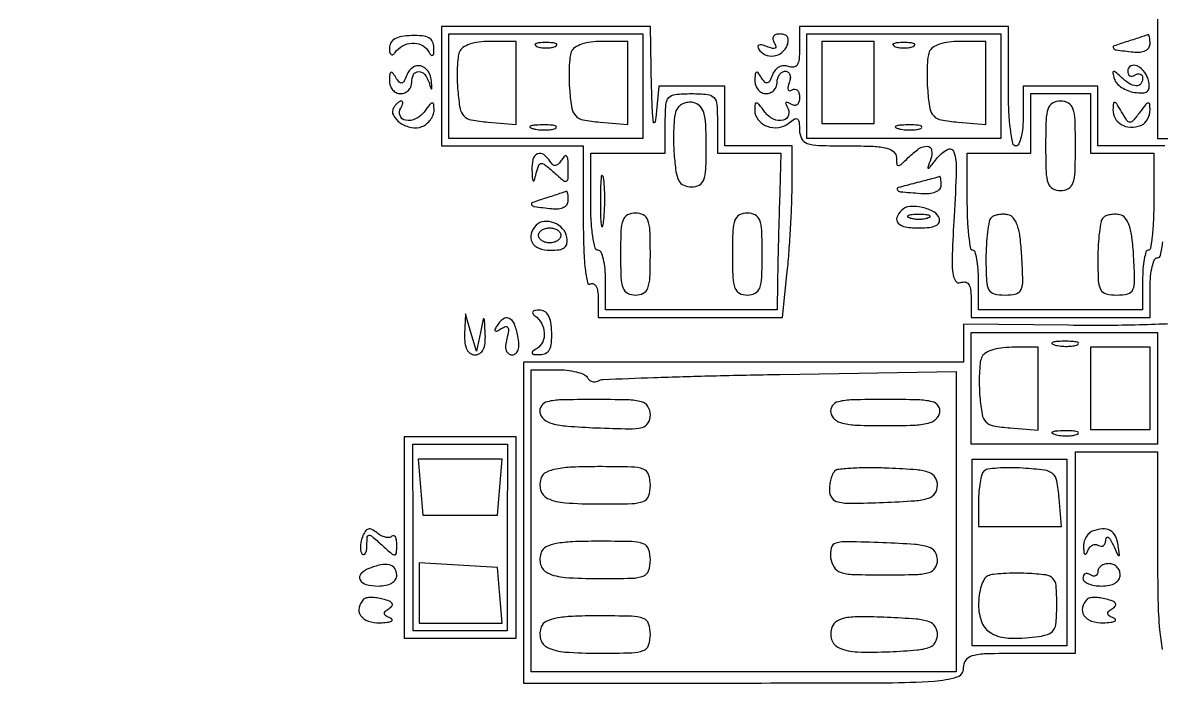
# Model space of a CAD drawing. Extents: x 4 to 1603, y 7 to 792.
# Drawn here: x 339.9 to 492.5, y 466.3 to 557.5 of the extents above; entities that cross this region are included whole.
import ezdxf

# ---------------------------------------------------------------- set-up
doc = ezdxf.new("R2010")
doc.units = 0

msp = doc.modelspace()

# ---------------------------------------------------------------- linework, layer by layer
for points in [[(4.463028, 790.750623, 0.090794), (4.267848, 789.688086, 0.000004), (4.202933, 675.011121, 0.000189), (4.180203, 548.51456, 0.000114), (4.244173, 398.5), (4.5, 7.5), (803.751263, 7.249377), (1603.002525, 6.998755), (1602.751263, 399.249377), (1602.5, 791.5), (803.718854, 791.750623, 0.000059), (387.797189, 791.831666, 0.000332), (164.795027, 791.700628, 0.000012), (5.544081, 791.497643, 0.311183)], [(389.015313, 554.09782, 0.039793), (389.066965, 553.519818, 0.184337), (389.234456, 553.236075, 0.323696), (389.474731, 553.224807, 0.089721), (389.765313, 553.5, -0.106297), (390.775604, 554.395735, -0.111588), (392.047296, 554.777042, -0.122852), (393.265663, 554.561093, -0.147468), (394.143046, 553.802786, 0.023105), (394.562701, 553.204196, 0.347442), (394.793753, 553.146584, 0.273273), (394.948569, 553.366753, 0.01756), (394.984687, 554.183117, 0.116875), (394.809539, 554.953342, 0.157019), (394.315691, 555.464902, 0.099806), (393.420195, 555.734632, 0.030518), (392, 555.780937, 0.033876), (390.651985, 555.650923, 0.08762), (389.733867, 555.327522, 0.13232), (389.204715, 554.807624, 0.136002)], [(396, 549), (396, 541), (405.5, 541), (415, 541), (415, 531.440983, 0.007326), (415.059624, 527.371656, 0.020523), (415.25999, 524.527894, 0.025246), (415.560583, 522.687047, 0.51808), (416, 522.5, -0.253782), (416.384801, 522.521766, -0.1651), (416.712684, 522.205217, -0.083483), (416.931329, 521.520664, -0.035659), (417, 520.559017), (417, 518), (429.357544, 518), (441.715087, 518), (442.357544, 524.146691, 0.00731), (442.603767, 526.889731, 0.004774), (442.811278, 530.060326, 0.004801), (442.954409, 533.155832, 0.009151), (443, 535.646691), (443, 541), (438.5, 541), (434, 541), (434, 545), (434, 549), (429.557498, 549), (425.114996, 549), (424.732205, 544.75, -0.081763), (424.571606, 544.128793, -0.755073), (424.410197, 544.151347, -0.024696), (424.265393, 545.772235, -0.004636), (424.174707, 548.75), (424, 557), (410, 557), (396, 557)], [(440.605028, 554.830061, -0.061279), (440.827529, 554.346402, -0.366135), (440.729116, 554.109141, -0.188108), (440.36544, 554.071261, -0.024586), (439.612107, 554.318607, 0.030019), (438.945997, 554.529329, 0.134966), (438.541276, 554.520447, 0.342795), (438.403393, 554.327332, 0.128996), (438.507079, 553.988546, 0.147896), (439.373444, 553.223214, 0.141384), (440.535211, 553.048833, 0.136078), (441.644632, 553.521047, 0.133658), (442.361626, 554.5, 0.076235), (442.49706, 555.122482, 0.158198), (442.374574, 555.598721, 0.166538), (442.002536, 555.896641, 0.086507), (441.409598, 556, 0.07023), (440.840553, 555.919676, 0.173694), (440.503598, 555.676868, 0.198571), (440.42345, 555.301541, 0.093248)], [(488, 555, 0.007719), (486.195453, 554.391213, 0.457719), (486.08416, 554.105527, 0.243478), (486.43624, 553.861488, 0.004496), (488.75, 553.583786, 0.050511), (489.656661, 553.575151, 0.089566), (490.374788, 553.773951, 0.122787), (490.831637, 554.153372, 0.15968), (491, 554.667119, 0.017709), (490.982137, 555.171311, 0.032308), (490.926562, 555.579185, 0.039393), (490.846939, 555.857385, 0.420642), (490.75, 555.90032, -0.015258), (490.569896, 555.834804, -0.000496), (489.839063, 555.594733, -0.000952), (488.976003, 555.313996, -0.000662)], [(398.401981, 553.605161, 0.065634), (398.214583, 552.823593, 0.015659), (398.116972, 551.487603, 0.015832), (398.101498, 549.93339, 0.015062), (398.183365, 548.355161, 0.021678), (398.477724, 546.018178, 0.152348), (398.99211, 545.008082, 0.156673), (399.982424, 544.484188, 0.023303), (402.25, 544.189635), (406, 543.879269), (406, 549.439635), (406, 555), (402.468615, 555, 0.032742), (401.005698, 554.904099, 0.049916), (399.767735, 554.613362, 0.061912), (398.857887, 554.169259, 0.157953)], [(408.75, 554.337719, 0.057986), (409.320008, 554.181385, 0.037979), (410, 554.12966, 0.037979), (410.679992, 554.181385, 0.057986), (411.25, 554.337719, 0.174857), (411.459382, 554.525001, 0.447206), (411.398438, 554.693942, 0.078554), (410.89144, 554.810911, 0.017491), (410, 554.842105, 0.017491), (409.10856, 554.810911, 0.078554), (408.601562, 554.693942, 0.447206), (408.540618, 554.525001, 0.174857)], [(413.401981, 553.605161, 0.065634), (413.214583, 552.823593, 0.015659), (413.116972, 551.487603, 0.015832), (413.101498, 549.93339, 0.015062), (413.183365, 548.355161, 0.021678), (413.477724, 546.018178, 0.152348), (413.99211, 545.008082, 0.156673), (414.982424, 544.484188, 0.023303), (417.25, 544.189635), (421, 543.879269), (421, 549.439635), (421, 555), (417.468615, 555, 0.032742), (416.005698, 554.904099, 0.049916), (414.767735, 554.613362, 0.061912), (413.857887, 554.169259, 0.157953)], [(456.75, 554.337719, 0.057986), (457.320008, 554.181385, 0.037979), (458, 554.12966, 0.037979), (458.679992, 554.181385, 0.057986), (459.25, 554.337719, 0.174857), (459.459382, 554.525001, 0.447206), (459.398438, 554.693942, 0.078554), (458.89144, 554.810911, 0.017491), (458, 554.842105, 0.017491), (457.10856, 554.810911, 0.078554), (456.601562, 554.693942, 0.447206), (456.540618, 554.525001, 0.174857)], [(461.401981, 553.605161, 0.065634), (461.214583, 552.823593, 0.015659), (461.116972, 551.487603, 0.015832), (461.101498, 549.93339, 0.015062), (461.183365, 548.355161, 0.021678), (461.477724, 546.018178, 0.152348), (461.99211, 545.008082, 0.156673), (462.982424, 544.484188, 0.023303), (465.25, 544.189635), (469, 543.879269), (469, 549.439635), (469, 555), (465.468615, 555, 0.032742), (464.005698, 554.904099, 0.049916), (462.767735, 554.613362, 0.061912), (461.857887, 554.169259, 0.157953)], [(391.361362, 550.499312, -0.026878), (390.994689, 549.678561, -0.222632), (390.68032, 549.435191, -0.274822), (390.339157, 549.546637, -0.03844), (389.876149, 550.166154, 0.022469), (389.441503, 550.788165, 0.3555), (389.20731, 550.8437, 0.267807), (389.050998, 550.613819, 0.01627), (389.015313, 549.75, 0.08452), (389.123084, 549.081711, 0.094034), (389.445123, 548.514063, 0.101436), (389.929049, 548.13455, 0.116238), (390.5, 548, 0.099038), (391.072457, 548.114514, 0.097945), (391.559375, 548.440625, 0.097945), (391.885486, 548.927543, 0.099038), (392, 549.5, -0.121577), (392.26049, 550.555461, -0.280879), (392.934313, 550.958654, -0.224109), (393.743621, 550.568349, -0.095191), (394.324888, 549.480397, 0.003629), (394.577952, 548.685291, 0.462407), (394.663139, 548.650358, 0.300978), (394.721308, 548.754596, 0.002983), (394.648212, 549.647531, 0.119136), (394.193158, 550.998948, 0.191095), (393.223843, 551.707482, 0.221307), (392.144513, 551.50882, 0.147754)], [(488, 551.024316, 0.098379), (488.077084, 550.636335, 0.175683), (488.29375, 550.399079, 0.169814), (488.618317, 550.35119, 0.091163), (489, 550.5, -0.082592), (489.3821, 550.656512, -0.161196), (489.70625, 550.6254, -0.182303), (489.921712, 550.413961, -0.108972), (490, 550.059017, -0.16534), (489.749226, 549.321388, -0.250174), (489.145036, 549.047881, -0.128698), (488.205252, 549.360556, -0.044806), (487.075, 550.25, 0.010402), (486.355594, 550.900939, 0.25374), (486.100972, 550.957258, 0.398921), (485.995969, 550.779002, 0.01667), (486.203328, 550, 0.111525), (486.542583, 549.401418, 0.05994), (487.187553, 548.843332, 0.055207), (488.019026, 548.407, 0.056934), (488.917292, 548.168791, 0.036649), (490.006885, 548.089973, 0.159935), (490.612866, 548.289603, 0.214498), (490.880578, 548.765094, 0.07054), (490.838964, 549.585925, 0.10989), (490.292292, 550.842321, 0.118685), (489.27657, 551.706967, 0.239293), (488.41824, 551.706289, 0.282217)], [(389.570027, 546.113307, 0.268405), (389.540334, 545.094067, 0.123025), (390.468933, 544.077379, 0.098594), (391.958049, 543.466527, 0.140701), (393.373252, 543.589736, 0.077556), (393.995124, 543.946796, 0.065066), (394.522143, 544.495948, 0.066755), (394.878524, 545.145867, 0.092327), (395, 545.798118, 0.030692), (394.951484, 546.587735, 0.434154), (394.746225, 546.737036, 0.179242), (394.409745, 546.533025, 0.009915), (393.651704, 545.538354, -0.126879), (392.526594, 544.615394, -0.152078), (391.174369, 544.434809, -0.269414), (390.438049, 545.049251, -0.229567), (390.542705, 546.069098, 0.037551), (390.728036, 546.426387, 0.080849), (390.802156, 546.726548, 0.154521), (390.757652, 546.920217, 0.265568), (390.618034, 547, 0.130987), (390.387851, 546.938645, 0.045339), (390.103932, 546.739534, 0.041305), (389.816641, 546.452601, 0.037488)], [(433, 544), (433, 540), (437.25, 540.000547), (441.5, 540.001094), (441.301031, 533.250547, 0.000762), (441.221111, 530.391109, 0.000654), (441.145518, 527.381411, 0.000658), (441.084034, 524.647726, 0.001891), (441.051031, 522.75), (441, 519), (429.5, 519), (418, 519), (418, 523, 0.023598), (417.92761, 524.532944, 0.037669), (417.70625, 525.825, 0.04382), (417.387127, 526.748945, 0.295869), (417, 527, -0.345347), (416.599474, 527.314102, -0.022017), (416.288462, 528.875, -0.024301), (416.070361, 530.963427, -0.013867), (416, 533.5), (416, 540), (421, 540), (426, 540), (426, 544, -0.01583), (426.079836, 546.521028, -0.165362), (426.46875, 547.464286, -0.192545), (427.324962, 547.900863, -0.022778), (429.5, 548, -0.022778), (431.675038, 547.900863, -0.192545), (432.53125, 547.464286, -0.165362), (432.920164, 546.521028, -0.01583)], [(427.433888, 545.68831, 0.06667), (427.235912, 544.855042, 0.014436), (427.130312, 543.375493, 0.014814), (427.108202, 541.642328, 0.013687), (427.186912, 539.864404, 0.016608), (427.430762, 537.546734, 0.08755), (427.82262, 536.334686, 0.166007), (428.47518, 535.721338, 0.106758), (429.5, 535.5, 0.118231), (430.553953, 535.752754, 0.189854), (431.158864, 536.435788, 0.077715), (431.438412, 537.855229, 0.009834), (431.5, 540.986305, 0.012268), (431.429339, 543.865735, 0.060902), (431.154734, 545.458551, 0.125454), (430.616635, 546.352214, 0.148313), (429.746976, 546.810212, 0.081968), (429.035051, 546.829212, 0.078839), (428.344384, 546.619914, 0.082772), (427.780515, 546.220113, 0.106009)], [(483, 544), (483, 540), (487.25, 540), (491.5, 540), (491.5, 533.5, -0.010829), (491.446018, 531.007879, -0.017892), (491.279688, 528.909375, -0.01215), (491.047596, 527.25253, -0.367105), (490.75, 527, 0.329173), (490.457022, 526.78368, 0.028369), (490.220312, 525.825, 0.028703), (490.054123, 524.533309, 0.017644), (490, 523), (490, 519), (479, 519), (468, 519), (468, 523, 0.017644), (467.945877, 524.533309, 0.028703), (467.779688, 525.825, 0.028369), (467.542978, 526.78368, 0.329173), (467.25, 527, -0.367105), (466.952404, 527.25253, -0.01215), (466.720312, 528.909375, -0.017892), (466.553982, 531.007879, -0.010829), (466.5, 533.5), (466.5, 540), (470.75, 540), (475, 540), (475, 544), (475, 548), (479, 548), (483, 548)], [(477, 541, 0.008455), (477.05871, 537.528387, 0.072107), (477.333333, 536, 0.188641), (477.939334, 535.272668, 0.12648), (479, 535, 0.12648), (480.060666, 535.272668, 0.188641), (480.666667, 536, 0.072107), (480.94129, 537.528387, 0.008455), (481, 541, 0.008455), (480.94129, 544.471613, 0.072107), (480.666667, 546, 0.188641), (480.060666, 546.727332, 0.12648), (479, 547, 0.12648), (477.939334, 546.727332, 0.188641), (477.333333, 546, 0.072107), (477.05871, 544.471613, 0.008455)], [(486.030409, 545.856989, 0.131134), (486.31672, 544.698435, 0.137971), (487.138748, 543.862924, 0.122664), (488.361646, 543.517603, 0.09194), (489.75, 543.730641, 0.102793), (490.227885, 544.017417, 0.069244), (490.632812, 544.510874, 0.065596), (490.906516, 545.127247, 0.071847), (491, 545.774463, 0.028227), (490.953708, 546.593806, 0.434405), (490.750193, 546.744794, 0.18214), (490.416935, 546.544281, 0.009361), (489.642348, 545.525559, -0.014358), (488.751984, 544.378542, -0.23041), (488.317989, 544.179985, -0.243917), (487.909105, 544.404594, -0.016012), (487.172757, 545.58443, 0.008365), (486.539763, 546.634063, 0.196778), (486.263751, 546.832283, 0.453097), (486.082029, 546.703471, 0.021204)], [(408.269032, 543.307009, 0.037336), (409.036634, 543.167106, 0.029507), (409.880008, 543.127736, 0.030339), (410.671085, 543.185595, 0.06278), (411.269032, 543.344063, 0.31318), (411.386009, 543.52287, 0.333666), (411.257153, 543.684921, 0.052471), (410.580113, 543.787295, 0.014395), (409.5, 543.805051, 0.012823), (408.431793, 543.764444, 0.080377), (407.900903, 543.643467, 0.597527), (407.883358, 543.48334, 0.087174)], [(457.269032, 543.307009, 0.037336), (458.036634, 543.167106, 0.029507), (458.880008, 543.127736, 0.030339), (459.671085, 543.185595, 0.06278), (460.269032, 543.344063, 0.31318), (460.386009, 543.52287, 0.333666), (460.257153, 543.684921, 0.052471), (459.580113, 543.787295, 0.014395), (458.5, 543.805051, 0.012823), (457.431793, 543.764444, 0.080377), (456.900903, 543.643467, 0.597527), (456.883358, 543.48334, 0.087174)], [(408.116001, 537.75, 0.004213), (408.190257, 536.512565, 0.222831), (408.302729, 536.310001, 0.518622), (408.438084, 536.35658, 0.007388), (408.703861, 537.325476, -0.026644), (409.04119, 538.392406, -0.301537), (409.382963, 538.639284, -0.185163), (409.872687, 538.473538, -0.01076), (411.087859, 537.420488, 0.009532), (412.323511, 536.344364, 0.26578), (412.729004, 536.27146, 0.306192), (412.958793, 536.583412, 0.011748), (412.984687, 538.095012, 0.01517), (412.943625, 539.213243, 0.158438), (412.774968, 539.633907, 0.44098), (412.511624, 539.645652, 0.055038), (412.109687, 539.143237, -0.045108), (411.678736, 538.582121, -0.167837), (411.291912, 538.374236, -0.218762), (410.9263, 538.475495, -0.079241), (410.565983, 538.893237, 0.095549), (409.703965, 539.829576, 0.274816), (408.859385, 539.914139, 0.226116), (408.25461, 539.180547, 0.074186)], [(417.309869, 533.5, 0.005499), (417.337136, 531.352754, 0.031761), (417.435944, 530.222448, 0.756877), (417.574262, 530.205163, 0.069146), (417.724731, 530.767909, 0.018638), (417.849672, 532.218327, 0.01259), (417.888655, 533.878422, 0.012695), (417.845055, 535.487453, 0.024559), (417.714526, 536.767909, 0.212532), (417.565802, 537.000181, 0.556092), (417.424528, 536.934948, 0.025342), (417.331591, 535.655786, 0.005888)], [(459.5, 536, 0.005864), (457.244548, 535.397833, 0.483308), (457.122514, 535.107384, 0.249999), (457.504874, 534.857861, 0.003748), (460.25, 534.635737, 0.037367), (461.382729, 534.637385, 0.074753), (462.253473, 534.837027, 0.111967), (462.800002, 535.209019, 0.189774), (463, 535.716978, 0.018411), (462.982178, 536.200816, 0.034464), (462.926562, 536.588357, 0.045619), (462.846595, 536.844498, 0.428414), (462.75, 536.881685, -0.043204), (462.562657, 536.812093, -0.001101), (461.692187, 536.573885, -0.002341), (460.667658, 536.301087, -0.001595)], [(410, 534, 0.007719), (408.195453, 533.391213, 0.457719), (408.08416, 533.105527, 0.243478), (408.43624, 532.861488, 0.004496), (410.75, 532.583786, 0.050511), (411.656661, 532.575151, 0.089566), (412.374788, 532.773951, 0.122787), (412.831637, 533.153372, 0.15968), (413, 533.667119, 0.017709), (412.982137, 534.171311, 0.032308), (412.926562, 534.579185, 0.039393), (412.846939, 534.857385, 0.420642), (412.75, 534.90032, -0.015258), (412.569896, 534.834804, -0.000496), (411.839063, 534.594733, -0.000952), (410.976003, 534.313996, -0.000662)], [(457.708849, 532.375516, 0.103517), (457.065619, 531.391807, 0.297863), (457.224837, 530.630592, 0.16116), (458.20445, 530.137848, 0.036634), (460.083333, 530, 0.027592), (461.40615, 530.073053, 0.082003), (462.277614, 530.317973, 0.159277), (462.706329, 530.720188, 0.207796), (462.755005, 531.25, 0.187897), (462.007402, 532.156546, 0.072697), (460.459624, 532.747259, 0.072374), (458.798664, 532.871993, 0.1809)], [(420, 526.5, 0.009792), (420.061504, 523.359853, 0.077556), (420.340909, 521.9375, 0.189837), (420.945848, 521.253284, 0.118451), (422, 521, 0.118451), (423.054152, 521.253284, 0.189837), (423.659091, 521.9375, 0.077556), (423.938496, 523.359853, 0.009792), (424, 526.5, 0.009792), (423.938496, 529.640147, 0.077556), (423.659091, 531.0625, 0.189837), (423.054152, 531.746716, 0.118451), (422, 532, 0.118451), (420.945848, 531.746716, 0.189837), (420.340909, 531.0625, 0.077556), (420.061504, 529.640147, 0.009792)], [(435, 526.5, 0.009792), (435.061504, 523.359853, 0.077556), (435.340909, 521.9375, 0.189837), (435.945848, 521.253284, 0.118451), (437, 521, 0.118451), (438.054152, 521.253284, 0.189837), (438.659091, 521.9375, 0.077556), (438.938496, 523.359853, 0.009792), (439, 526.5, 0.009792), (438.938496, 529.640147, 0.077556), (438.659091, 531.0625, 0.189837), (438.054152, 531.746716, 0.118451), (437, 532, 0.118451), (435.945848, 531.746716, 0.189837), (435.340909, 531.0625, 0.077556), (435.061504, 529.640147, 0.009792)], [(461.25, 531.337719, -0.057986), (460.679992, 531.181385, -0.037979), (460, 531.12966, -0.037979), (459.320008, 531.181385, -0.057986), (458.75, 531.337719, -0.174857), (458.540618, 531.525001, -0.447206), (458.601562, 531.693942, -0.078554), (459.10856, 531.810911, -0.017491), (460, 531.842105, -0.017491), (460.89144, 531.810911, -0.078554), (461.398438, 531.693942, -0.447206), (461.459382, 531.525001, -0.174857)], [(469.701236, 531.367903, 0.150652), (469.426348, 530.84797, 0.015315), (469.205988, 529.452863, 0.018062), (469.051177, 527.735663, 0.013449), (469, 525.833333, 0.01094), (469.064298, 522.895098, 0.110972), (469.382013, 521.723437, 0.216217), (470.095669, 521.170615, 0.058367), (471.55226, 521, 0.057633), (473.034201, 521.171387, 0.238097), (473.704866, 521.733726, 0.107843), (473.937376, 522.938264, 0.00836), (473.80226, 526.240634, 0.015926), (473.579883, 528.719687, 0.050403), (473.213298, 530.343505, 0.085727), (472.68212, 531.330342, 0.181561), (471.951236, 531.775204, 0.046987), (471.306808, 531.835732, 0.044737), (470.651434, 531.776808, 0.048045), (470.081085, 531.615823, 0.103942)], [(484.701236, 531.367903, 0.150652), (484.426348, 530.84797, 0.015315), (484.205988, 529.452863, 0.018062), (484.051177, 527.735663, 0.013449), (484, 525.833333, 0.01094), (484.064298, 522.895098, 0.110972), (484.382013, 521.723437, 0.216217), (485.095669, 521.170615, 0.058367), (486.55226, 521, 0.057633), (488.034201, 521.171387, 0.238097), (488.704866, 521.733726, 0.107843), (488.937376, 522.938264, 0.00836), (488.80226, 526.240634, 0.015926), (488.579883, 528.719687, 0.050403), (488.213298, 530.343505, 0.085727), (487.68212, 531.330342, 0.181561), (486.951236, 531.775204, 0.046987), (486.306808, 531.835732, 0.044737), (485.651434, 531.776808, 0.048045), (485.081085, 531.615823, 0.103942)], [(408.701236, 530.367903, 0.123964), (408.010529, 529.212299, 0.202551), (408.131289, 528.094721, 0.174609), (409.05873, 527.285008, 0.093269), (410.573324, 527, 0.035477), (411.793703, 527.086701, 0.130352), (412.50034, 527.386371, 0.187873), (412.82107, 527.922587, 0.089711), (412.811841, 528.738516, 0.139342), (412.227869, 529.896289, 0.112813), (411.076618, 530.687395, 0.120433), (409.757806, 530.87012, 0.172523)], [(412, 529, -0.148195), (411.884432, 528.618646, -0.098894), (411.559375, 528.29375, -0.082425), (411.073457, 528.074694, -0.064853), (410.5, 528, -0.064853), (409.926543, 528.074694, -0.082425), (409.440625, 528.29375, -0.098894), (409.115568, 528.618646, -0.148195), (409, 529, -0.148195), (409.115568, 529.381354, -0.098894), (409.440625, 529.70625, -0.082425), (409.926543, 529.925306, -0.064853), (410.5, 530, -0.064853), (411.073457, 529.925306, -0.082425), (411.559375, 529.70625, -0.098894), (411.884432, 529.381354, -0.148195)], [(399.09968, 515.75, 0.037342), (399.146018, 514.544475, 0.089719), (399.402375, 513.69172, 0.133731), (399.86068, 513.186626, 0.142973), (400.5, 513, 0.14172), (401.140676, 513.185316, 0.137679), (401.592063, 513.685636, 0.091185), (401.835172, 514.535796, 0.036551), (401.863818, 515.75, 0.00087), (401.763278, 517.711164, 0.296243), (401.678896, 517.827146, 0.461196), (401.581761, 517.774276, 0.001095), (401.211159, 516), (400.694682, 513.5), (399.947021, 516), (399.19936, 518.5)], [(403.404508, 516.845492, 0.029576), (403.144327, 516.362872, 0.389276), (403.2006, 516.185462, 0.254596), (403.434335, 516.18018, 0.019394), (404.003015, 516.501863, -0.061395), (404.601224, 516.776894, -0.357015), (404.901098, 516.657982, -0.172353), (404.978628, 516.195536, -0.020136), (404.751143, 515.156372, 0.041165), (404.590345, 514.238876, 0.102026), (404.666336, 513.564045, 0.160729), (404.966599, 513.155852, 0.155702), (405.454948, 513, 0.17432), (405.952967, 513.179071, 0.144609), (406.269656, 513.64877, 0.08837), (406.371427, 514.428936, 0.035594), (406.244751, 515.5, 0.047427), (405.76845, 517.133804, 0.189713), (405.068746, 517.879753, 0.282545), (404.255465, 517.791306, 0.08978)], [(408.5, 518.234687, -0.106297), (409.395735, 517.224396, -0.111588), (409.777042, 515.952704, -0.122852), (409.561093, 514.734337, -0.147468), (408.802786, 513.856954, 0.023105), (408.204196, 513.437299, 0.347442), (408.146584, 513.206247, 0.273273), (408.366753, 513.051431, 0.01756), (409.183117, 513.015313, 0.116875), (409.953342, 513.190461, 0.157019), (410.464902, 513.684309, 0.099806), (410.734632, 514.579805, 0.030518), (410.780937, 516, 0.033876), (410.650923, 517.348015, 0.08762), (410.327522, 518.266133, 0.13232), (409.807624, 518.795285, 0.136002), (409.09782, 518.984687, 0.039793), (408.519818, 518.933035, 0.184337), (408.236075, 518.765544, 0.323696), (408.224807, 518.525269, 0.089721)], [(478.269032, 514.307009, 0.037336), (479.036634, 514.167106, 0.029507), (479.880008, 514.127736, 0.030339), (480.671085, 514.185595, 0.06278), (481.269032, 514.344063, 0.31318), (481.386009, 514.52287, 0.333666), (481.257153, 514.684921, 0.052471), (480.580113, 514.787295, 0.014395), (479.5, 514.805051, 0.012823), (478.431793, 514.764444, 0.080377), (477.900903, 514.643467, 0.597527), (477.883358, 514.48334, 0.087174)], [(468.401981, 512.605161, 0.065634), (468.214583, 511.823593, 0.015659), (468.116972, 510.487603, 0.015832), (468.101498, 508.93339, 0.015062), (468.183365, 507.355161, 0.021678), (468.477724, 505.018178, 0.152348), (468.99211, 504.008082, 0.156673), (469.982424, 503.484188, 0.023303), (472.25, 503.189635), (476, 502.879269), (476, 508.439635), (476, 514), (472.468615, 514, 0.032742), (471.005698, 513.904099, 0.049916), (469.767735, 513.613362, 0.061912), (468.857887, 513.169259, 0.157953)], [(415.510081, 509.983688, 0.079911), (415.812447, 509.634075, 0.091262), (416.196595, 509.416043, 0.100756), (416.601401, 509.361726, 0.122133), (416.965114, 509.478439, -0.129313), (417.6638, 509.691797, -0.00076), (424.482795, 509.948698, -0.00312), (432.288319, 510.182119, -0.001972), (441.396016, 510.361658), (465, 510.733814), (465.000011, 490.616907), (465.000022, 470.5), (436.500048, 470.5), (408.000073, 470.5), (408.000037, 490.75), (408, 511), (411.440983, 511, -0.02735), (412.804364, 510.925368, -0.033859), (414.055686, 510.701458, -0.03606), (415.046548, 510.376563, -0.158376)], [(409.187281, 505.25, 0.176416), (409.722745, 504.352214, 0.105433), (410.841942, 503.778509, 0.047313), (412.889185, 503.429121, 0.008479), (416.760605, 503.20619, 0.005634), (421.169425, 503.076999, 0.063889), (422.900412, 503.267441, 0.201507), (423.695824, 503.853343, 0.135377), (424, 504.95619, 0.144426), (423.673685, 506.062319, 0.18545), (422.823626, 506.682533, 0.060254), (420.983551, 506.9479, 0.005716), (416.426676, 507, 0.005846), (412.07018, 506.94906, 0.0535), (410.194175, 506.703255, 0.180342), (409.386099, 506.157471, 0.204914)], [(448.190371, 505.25, 0.170314), (448.710094, 504.358165, 0.11824), (449.759066, 503.824829, 0.050515), (451.701715, 503.562862, 0.008274), (455.5, 503.5, 0.008274), (459.298285, 503.562862, 0.050515), (461.240934, 503.824829, 0.11824), (462.289906, 504.358165, 0.170314), (462.809629, 505.25, 0.206523), (462.609388, 506.157952, 0.179755), (461.795373, 506.703804, 0.053034), (459.903511, 506.949251, 0.005762), (455.5, 507, 0.005762), (451.096489, 506.949251, 0.053034), (449.204627, 506.703804, 0.179755), (448.390612, 506.157952, 0.206523)], [(478.269032, 502.307009, 0.037336), (479.036634, 502.167106, 0.029507), (479.880008, 502.127736, 0.030339), (480.671085, 502.185595, 0.06278), (481.269032, 502.344063, 0.31318), (481.386009, 502.52287, 0.333666), (481.257153, 502.684921, 0.052471), (480.580113, 502.787295, 0.014395), (479.5, 502.805051, 0.012823), (478.431793, 502.764444, 0.080377), (477.900903, 502.643467, 0.597527), (477.883358, 502.48334, 0.087174)], [(409.380002, 496.547887, 0.156454), (409.286132, 494.873881, 0.224568), (410.223676, 493.752125, 0.091558), (412.57334, 493.151656, 0.0169), (417.059017, 493, 0.005681), (421.501868, 493.05048, 0.080924), (423.055902, 493.340045, 0.227794), (423.76016, 494.056037, 0.082484), (424, 495.5, 0.083428), (423.757288, 496.944501, 0.227888), (423.046862, 497.661113, 0.080016), (421.476948, 497.9499, 0.005556), (416.968615, 498, 0.010282), (413.541087, 497.929511, 0.037003), (411.370359, 497.678558, 0.063023), (410.021654, 497.23916, 0.193243)], [(448.707624, 497.37429, 0.095017), (448.435414, 496.972909, 0.034826), (448.207864, 496.32312, 0.032999), (448.052196, 495.560067, 0.033831), (448, 494.789524, 0.16344), (448.33046, 493.805574, 0.178808), (449.176433, 493.264654, 0.057917), (450.982081, 493.084742, 0.006028), (455.25, 493.20619, 0.00674), (459.477005, 493.4346, 0.059811), (461.307024, 493.780751, 0.168869), (462.170214, 494.424782, 0.149911), (462.5, 495.5, 0.139195), (462.196971, 496.567415, 0.171848), (461.395833, 497.211562, 0.065206), (459.715957, 497.563648, 0.007982), (455.957624, 497.790957, 0.010494), (453.39976, 497.850967, 0.014971), (451.129206, 497.788581, 0.010844), (449.270117, 497.641228, 0.172845)], [(468.712768, 497.379435, 0.129979), (468.435955, 496.903603, 0.023506), (468.209376, 495.896876, 0.023932), (468.052276, 494.66178, 0.019668), (468, 493.333333), (468, 490), (473.560365, 490), (479.120731, 490), (478.810365, 493.75, 0.024064), (478.503276, 496.086278, 0.175897), (477.944645, 497.046203, 0.144075), (476.843199, 497.524063, 0.014499), (473.962768, 497.796102, 0.015451), (472.173049, 497.857455, 0.020645), (470.548973, 497.795848, 0.018359), (469.231912, 497.642497, 0.159526)], [(385.388295, 488.569496, 0.042156), (385.19129, 487.889885, 0.04821), (385.122728, 487.216957, 0.054523), (385.182091, 486.64681, 0.144165), (385.376461, 486.290205, 0.260463), (385.610456, 486.223983, 0.217623), (385.816836, 486.384942, 0.087635), (385.957107, 486.83044, 0.032565), (386, 487.488321, -0.02019), (386.044664, 488.59397, -0.389074), (386.276079, 488.808668, -0.181048), (386.689327, 488.656706, -0.006243), (388, 487.5, 0.006243), (389.310673, 486.343294, 0.181048), (389.723921, 486.191332, 0.389074), (389.955336, 486.40603, 0.02019), (390, 487.511679, 0.034454), (389.954771, 488.167263, 0.094496), (389.806715, 488.604938, 0.228919), (389.589095, 488.755772, 0.239795), (389.342009, 488.675343, -0.17068), (388.990673, 488.506798, -0.082649), (388.486564, 488.534921, -0.06693), (387.911443, 488.747673, -0.051232), (387.353842, 489.1213, 0.051965), (386.676236, 489.573905, 0.191994), (386.174248, 489.627153, 0.186245), (385.763392, 489.319998, 0.048577)], [(483.25, 489.333333, 0.104802), (482.777995, 489.017745, 0.069385), (482.390378, 488.490625, 0.065363), (482.142231, 487.841175, 0.070558), (482.078947, 487.166667, 0.018867), (482.13619, 486.495352, 0.212236), (482.27073, 486.271445, 0.436554), (482.442766, 486.30843, 0.038162), (482.664358, 486.756231, -0.07888), (482.926836, 487.193455, -0.105417), (483.290708, 487.477402, -0.121773), (483.697442, 487.564193, -0.131107), (484.08541, 487.447214, 0.125861), (484.438797, 487.33667, 0.1767), (484.751986, 487.432531, 0.143136), (484.975231, 487.732599, 0.075557), (485.070285, 488.190983, -0.150736), (485.182412, 488.495449, -0.401547), (485.390534, 488.527976, -0.108507), (485.700721, 488.192323, -0.024549), (486.061797, 487.5, 0.001811), (486.675965, 486.17924, 0.258165), (486.81026, 486.082019, 0.485097), (486.892532, 486.163733, 0.002702), (486.741511, 487.417134, 0.079804), (486.36927, 488.68964, 0.157536), (485.654224, 489.447469, 0.150723), (484.605914, 489.662965, 0.071133)], [(409.380002, 486.547887, 0.156454), (409.286132, 484.873881, 0.224568), (410.223676, 483.752125, 0.091558), (412.57334, 483.151656, 0.0169), (417.059017, 483, 0.005681), (421.501868, 483.05048, 0.080924), (423.055902, 483.340045, 0.227794), (423.76016, 484.056037, 0.082484), (424, 485.5, 0.083428), (423.757288, 486.944501, 0.227888), (423.046862, 487.661113, 0.080016), (421.476948, 487.9499, 0.005556), (416.968615, 488, 0.010282), (413.541087, 487.929511, 0.037003), (411.370359, 487.678558, 0.063023), (410.021654, 487.23916, 0.193243)], [(448.174508, 485.795333, 0.102204), (448.631837, 484.521022, 0.181681), (449.499143, 483.843601, 0.069412), (451.222503, 483.556559, 0.006611), (455.5, 483.5, 0.006583), (459.635837, 483.554458, 0.063075), (461.375, 483.821429, 0.183695), (462.188767, 484.429389, 0.142406), (462.5, 485.5, 0.151056), (462.167342, 486.57598, 0.168431), (461.297397, 487.22015, 0.059277), (459.451249, 487.566077, 0.00663), (455.174508, 487.795333, 0.004547), (450.439976, 487.943101, 0.075243), (448.878709, 487.742007, 0.265022), (448.249795, 487.099061, 0.099602)], [(386.25, 484.337719, 0.10379), (385.20015, 483.634228, 0.327127), (385.087668, 482.843371, 0.209752), (385.902193, 482.203005, 0.063272), (387.5, 482, 0.04716), (388.543379, 482.09863, 0.088208), (389.333333, 482.4, 0.118484), (389.822179, 482.88002, 0.140575), (390, 483.5, 0.154712), (389.724972, 484.367562, 0.186372), (389.018097, 484.839116, 0.111113), (387.846993, 484.837317, 0.04019)], [(484, 483.940983, -0.108972), (483.921712, 483.586039, -0.182303), (483.70625, 483.3746, -0.161196), (483.3821, 483.343488, -0.082592), (483, 483.5, 0.082592), (482.6179, 483.656512, 0.161196), (482.29375, 483.6254, 0.182303), (482.078288, 483.413961, 0.108972), (482, 483.059017, 0.217355), (482.184873, 482.653831, 0.078662), (482.734375, 482.311086, 0.059813), (483.542777, 482.077571, 0.040452), (484.5, 482, 0.04716), (485.543379, 482.09863, 0.088208), (486.333333, 482.4, 0.118484), (486.822179, 482.88002, 0.140575), (487, 483.5, 0.099038), (486.885486, 484.072457, 0.097945), (486.559375, 484.559375, 0.097945), (486.072457, 484.885486, 0.099038), (485.5, 485, 0.06887), (484.926682, 484.920655, 0.085131), (484.440625, 484.688914, 0.099915), (484.115626, 484.344827, 0.140337)], [(469.25, 483.361426, 0.168884), (468.768752, 482.926973, 0.048433), (468.367188, 481.990411, 0.042812), (468.091968, 480.775034, 0.034294), (468, 479.435719, 0.096552), (468.453015, 477.111621, 0.170665), (469.731229, 475.663292, 0.119685), (472.020183, 475.026354, 0.036754), (475.629171, 475.171918, 0.041623), (477.262197, 475.497826, 0.178084), (478.050068, 476.075483, 0.129086), (478.414972, 477.14459, 0.018044), (478.5, 479.5, 0.017373), (478.411262, 482.053158, 0.174786), (477.987828, 483.012765, 0.174553), (477.049156, 483.48197, 0.017317), (474.5, 483.694759, 0.013307), (472.876952, 483.730536, 0.01471), (471.307813, 483.677181, 0.01419), (469.976449, 483.554636, 0.070005)], [(385.557905, 480.224571, 0.139047), (384.94033, 479.118093, 0.213502), (385.142117, 478.057059, 0.164474), (386.161884, 477.303893, 0.084907), (387.75, 477.078947, 0.018478), (388.729845, 477.143369, 0.079776), (389.291761, 477.293947, 0.424319), (389.362938, 477.49066, 0.186331), (389.136847, 477.699998, -0.03767), (388.521549, 478.000119, -0.232391), (388.332634, 478.285342, -0.248944), (388.448927, 478.594636, -0.042428), (388.971382, 478.982313, 0.093193), (389.365406, 479.341676, 0.315849), (389.376488, 479.670846, 0.156883), (389.002333, 479.974251, 0.028595), (388.142439, 480.2525, 0.030093), (387.325674, 480.414338, 0.036579), (386.547247, 480.462911, 0.039707), (385.906585, 480.40498, 0.15519)], [(482.557905, 480.224571, 0.139047), (481.94033, 479.118093, 0.213502), (482.142117, 478.057059, 0.164474), (483.161884, 477.303893, 0.084907), (484.75, 477.078947, 0.018478), (485.729845, 477.143369, 0.079776), (486.291761, 477.293947, 0.424319), (486.362938, 477.49066, 0.186331), (486.136847, 477.699998, -0.03767), (485.521549, 478.000119, -0.232391), (485.332634, 478.285342, -0.248944), (485.448927, 478.594636, -0.042428), (485.971382, 478.982313, 0.093193), (486.365406, 479.341676, 0.315849), (486.376488, 479.670846, 0.156883), (486.002333, 479.974251, 0.028595), (485.142439, 480.2525, 0.030093), (484.325674, 480.414338, 0.036579), (483.547247, 480.462911, 0.039707), (482.906585, 480.40498, 0.15519)], [(409.380002, 476.547887, 0.156454), (409.286132, 474.873881, 0.224568), (410.223676, 473.752125, 0.091558), (412.57334, 473.151656, 0.0169), (417.059017, 473, 0.005681), (421.501868, 473.05048, 0.080924), (423.055902, 473.340045, 0.227794), (423.76016, 474.056037, 0.082484), (424, 475.5, 0.083428), (423.757288, 476.944501, 0.227888), (423.046862, 477.661113, 0.080016), (421.476948, 477.9499, 0.005556), (416.968615, 478, 0.010282), (413.541087, 477.929511, 0.037003), (411.370359, 477.678558, 0.063023), (410.021654, 477.23916, 0.193243)], [(448.353486, 476.478785, 0.171107), (448.307916, 474.820722, 0.218073), (449.328676, 473.704772, 0.092165), (451.768769, 473.167612, 0.019995), (456.10157, 473.19843, 0.008312), (459.761901, 473.431987, 0.066335), (461.4125, 473.788671, 0.171737), (462.20209, 474.434335, 0.137147), (462.5, 475.5, 0.142619), (462.188443, 476.570056, 0.170857), (461.367533, 477.214696, 0.063404), (459.640082, 477.565973, 0.007561), (455.736268, 477.796003, 0.009161), (452.166986, 477.886732, 0.045945), (450.177144, 477.71772, 0.09469), (449.0093, 477.270957, 0.163996)]]:
    msp.add_lwpolyline(points, format="xyb", close=True)
for points in [[(492, 558), (492, 542), (506, 542), (520, 542), (520, 549.5), (520, 557), (527.5, 557), (535, 557), (535, 565.5, -0.004059)], [(493, 541), (488.5, 541), (484, 541), (484, 545), (484, 549), (479, 549), (474, 549), (474, 545, -0.023598), (473.92761, 543.467056, -0.037669), (473.70625, 542.175, -0.04382), (473.387127, 541.251055, -0.295869), (473, 541, -0.358912), (472.586179, 541.340974, -0.01702), (472.28125, 543.25, -0.020476), (472.067911, 545.801826, -0.010616), (472, 549), (472, 557), (458, 557), (444, 557), (444, 554.031385, -0.024017), (443.931428, 552.604657, -0.115692), (443.67259, 551.84004, -0.229585), (443.205891, 551.5457, -0.120005), (442.508429, 551.635139, 0.1041), (441.869978, 551.737487, 0.108441), (441.254635, 551.570801, 0.101261), (440.734269, 551.147925, 0.080208), (440.369266, 550.519908, -0.026675), (439.998963, 549.690127, -0.219706), (439.681778, 549.441318, -0.276868), (439.338466, 549.550371, -0.039533), (438.876149, 550.166154, 0.022469), (438.441503, 550.788165, 0.3555), (438.20731, 550.8437, 0.267807), (438.050998, 550.613819, 0.01627), (438.015313, 549.75, 0.08452), (438.123084, 549.081711, 0.094034), (438.445123, 548.514063, 0.101436), (438.929049, 548.13455, 0.116238), (439.5, 548, 0.099038), (440.072457, 548.114514, 0.097945), (440.559375, 548.440625, 0.097945), (440.885486, 548.927543, 0.099038), (441, 549.5, -0.072144), (441.08314, 550.073208, -0.087143), (441.325178, 550.559375, -0.100435), (441.684847, 550.884389, -0.134459), (442.106989, 551, -0.164546), (442.479041, 550.874153, -0.151163), (442.713861, 550.544118, -0.10915), (442.764706, 550.041968, -0.062551), (442.618443, 549.448062, 0.036408), (442.443138, 548.868281, 0.155351), (442.474315, 548.512472, 0.32948), (442.674071, 548.393111, 0.1144), (443.011454, 548.507079, -0.148832), (443.386438, 548.606062, -0.191612), (443.709615, 548.463269, -0.132519), (443.927976, 548.075269, -0.062357), (444, 547.5, -0.063738), (443.922006, 546.890651, -0.164361), (443.681864, 546.524449, -0.205319), (443.31078, 546.425906, -0.102388), (442.845492, 546.595492, 0.029587), (442.401245, 546.834974, 0.279645), (442.195104, 546.812185, 0.343373), (442.148527, 546.632639, 0.036486), (442.361803, 546.223607, -0.20398), (442.529965, 545.119443, -0.281043), (441.828308, 544.436965, -0.168736), (440.498345, 544.584839, -0.124226), (439.348296, 545.538354, 0.009915), (438.590255, 546.533025, 0.179242), (438.253775, 546.737036, 0.434154), (438.048516, 546.587735, 0.030692), (438, 545.798118, 0.169771), (438.454678, 544.497622, 0.1377), (439.66034, 543.628769, 0.126816), (441.225833, 543.474092, 0.135552), (442.626748, 544.105192, -0.039609), (443.333043, 544.602574, -0.297192), (443.72249, 544.585668, -0.216984), (443.949181, 544.191857, -0.023747), (444, 543.122445, 0.117308), (444.2746, 541.968125, 0.199611), (445.015627, 541.331632, 0.071932), (446.606603, 541.055256, 0.007096), (450.5, 541, -0.009039), (453.906556, 540.938414, -0.050306), (455.715909, 540.68956, -0.121704), (456.649311, 540.204305, -0.215536), (457, 539.428571, 0.024648), (457.043627, 538.544114, 0.385629), (457.25, 538.357143, 0.18989), (457.608195, 538.498266, 0.008694), (458.571429, 539.428571, -0.046723), (460.015597, 540.625407, -0.165858), (461.158522, 540.94162, -0.35576), (461.717079, 540.429143, -0.120559), (461.604535, 539.25, 0.0031), (461.209707, 538.093218, 0.512223), (461.276827, 538, 0.229411), (461.438748, 538.07842, 0.001789), (462.357789, 539.25, -0.097412), (463.821138, 540.520511, -0.480625), (464.696532, 540.175642, -0.083036), (465.016388, 537.798657, -0.006915), (464.730864, 531.563596, 0.004555), (464.471151, 526.423131, 0.034265), (464.537195, 523.989545, 0.115027), (464.903942, 522.899958, 0.360354), (465.58394, 522.670585, -0.124842), (466.218885, 522.745863, -0.21288), (466.666315, 522.471611, -0.119689), (466.926144, 521.78789, -0.031241), (467, 520.606989), (467, 518), (479, 518), (491, 518), (491, 522, -0.023598), (491.07239, 523.532944, -0.037669), (491.29375, 524.825, -0.04382), (491.612873, 525.748945, -0.295869), (492, 526, 0.354925), (492.409838, 526.332853, 0.018508), (492.716667, 528.125, 0.02162)], [(494.181757, 517.156945, -0.002219), (490.173401, 517.015329, -0.006334), (485.497941, 516.930184, -0.00405), (480.063765, 516.944087), (466, 517.093978), (466, 514.546989), (466, 512), (436.5, 512), (407, 512), (407, 490.5), (407, 469), (436.5, 469, 0.000975), (455.650917, 469.03734, 0.01595), (462.0625, 469.266949, 0.053988), (465.104605, 469.806588, 0.333433), (466, 471, -0.150217), (466.330303, 472.074609, -0.180365), (467.1875, 472.683333, -0.059311), (469.031606, 472.947194, -0.005909), (473.5, 473), (481, 473), (481, 486.5), (481, 500), (486.5, 500), (492, 500), (492, 486.606989, 0.004761), (492.061264, 480.173696, 0.017739), (492.281901, 476.130866, 0.021049), (492.632299, 473.493529, 0.267283)]]:
    msp.add_lwpolyline(points, format="xyb")
for points in [[(423, 549), (423, 542), (410, 542), (397, 542), (397, 549), (397, 556), (410, 556), (423, 556)], [(471, 549), (471, 542), (458, 542), (445, 542), (445, 549), (445, 556), (458, 556), (471, 556)], [(447, 549.5), (447, 544), (450.5, 544), (454, 544), (454, 549.5), (454, 555), (450.5, 555), (447, 555)], [(492, 508.5), (492, 501), (479.5, 501), (467, 501), (467, 508.5), (467, 516), (479.5, 516), (492, 516)], [(483, 508.5), (483, 503), (487, 503), (491, 503), (491, 508.5), (491, 514), (487, 514), (483, 514)], [(391, 488.5), (391, 475), (398.5, 475), (406, 475), (406, 488.5), (406, 502), (398.5, 502), (391, 502)], [(404.821485, 488.5), (404.801703, 476), (398.5, 476), (392.198297, 476), (392.178515, 488.5), (392.158733, 501), (398.5, 501), (404.841267, 501)], [(393.189635, 495.25), (393.5, 491.5), (398.5, 491.5), (403.5, 491.5), (403.810365, 495.25), (404.120731, 499), (398.5, 499), (392.879269, 499)], [(479.857143, 486.5), (479.857143, 474), (473.5, 474), (467.142857, 474), (467.142857, 486.5), (467.142857, 499), (473.5, 499), (479.857143, 499)], [(393, 481.05226), (393, 477), (398.560365, 477), (404.120731, 477), (403.810365, 480.75), (403.5, 484.5), (398.25, 484.80226), (393, 485.104519)]]:
    msp.add_lwpolyline(points, close=True)

doc.saveas('drawing.dxf')
